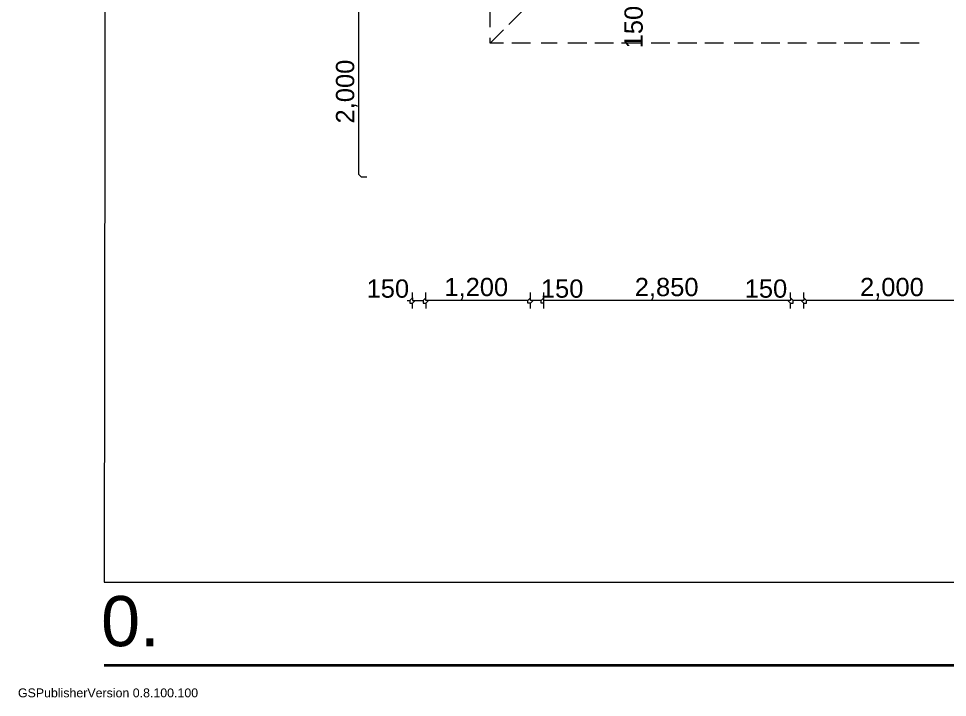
# Model space of a CAD drawing. Header units: millimetres. Extents: x 10281558 to 12820273, y 3651177 to 5996333.
# Drawn here: x 10281558 to 11347611, y 3651177 to 4430323 of the extents above; entities that cross this region are included whole.
import ezdxf

# ---------------------------------------------------------------- set-up
doc = ezdxf.new("R2010")
doc.units = ezdxf.units.MM
doc.layers.add('PDF_Geometry', color=7, linetype='Continuous', true_color=0x029e21)
doc.layers.add('PDF_Text', color=7, linetype='Continuous')
doc.styles.add('PDF ArialMT', font='arial.ttf')

msp = doc.modelspace()

# ---------------------------------------------------------------- linework, layer by layer
at = {"layer": 'PDF_Geometry', "color": 123, "lineweight": 18, "true_color": 0x70cdbd}
msp.add_lwpolyline([(10379685, 3783492), (12801807, 3783492), (12801807, 5980945), (10382763, 5980945)], close=True, dxfattribs=at)
at = {"layer": 'PDF_Geometry', "color": 7, "lineweight": 13}
for points in [[(10681296, 4248220), (10675141, 4248220), (10672063, 4251297), (10672063, 4445190), (10675141, 4445190), (10675141, 4448268)], [(10727461, 4106647), (10730539, 4106647), (10733616, 4109725), (10733616, 4115880)], [(10869034, 4097414), (10869034, 4103569), (10865956, 4103569), (10865956, 4106647), (10752082, 4106647), (10749005, 4106647), (10749005, 4109725), (10749005, 4115880)], [(10884422, 4097414), (10884422, 4103569), (10881344, 4103569), (10881344, 4106647), (10872111, 4106647), (10869034, 4106647), (10869034, 4109725), (10869034, 4115880)], [(11167567, 4097414), (11167567, 4103569), (11164490, 4106647), (10884422, 4106647), (10884422, 4109725), (10884422, 4115880)], [(11182956, 4097414), (11182956, 4103569), (11179878, 4106647), (11170645, 4106647), (11167567, 4109725), (11167567, 4115880)], [(11383004, 4097414), (11383004, 4103569), (11379926, 4106647), (11186033, 4106647), (11182956, 4109725), (11182956, 4115880)], [(10730539, 4106647), (10730539, 4103569), (10733616, 4103569), (10736694, 4106647)], [(10733616, 4109725), (10733616, 4106647), (10736694, 4106647), (10745927, 4106647), (10745927, 4103569), (10749005, 4103569), (10749005, 4097414)], [(10749005, 4109725), (10745927, 4106647)], [(10749005, 4103569), (10752082, 4106647)], [(10869034, 4109725), (10865956, 4106647)], [(10869034, 4103569), (10872111, 4106647)], [(10884422, 4109725), (10881344, 4106647)], [(10884422, 4103569), (10884422, 4106647)], [(11167567, 4109725), (11167567, 4106647), (11164490, 4106647)], [(11167567, 4103569), (11170645, 4103569), (11170645, 4106647)], [(11182956, 4109725), (11182956, 4106647), (11179878, 4106647)], [(11182956, 4103569), (11186033, 4103569), (11186033, 4106647)], [(10733616, 4097414), (10733616, 4103569)]]:
    msp.add_lwpolyline(points, dxfattribs=at)
at = {"layer": 'PDF_Geometry', "color": 23, "lineweight": 13, "true_color": 0xbf8080}
for points in [[(10822869, 4420569), (10822869, 4442113)], [(10859801, 4439035), (10844412, 4423647)], [(10838257, 4417491), (10822869, 4402103)], [(10838257, 4402103), (10822869, 4402103), (10822869, 4408258)], [(10869034, 4402103), (10847490, 4402103)], [(10899810, 4402103), (10881344, 4402103)], [(10933665, 4402103), (10912121, 4402103)], [(10964441, 4402103), (10942898, 4402103)], [(10995218, 4402103), (10973674, 4402103)], [(11029072, 4402103), (11007529, 4402103)], [(11059849, 4402103), (11038305, 4402103)], [(11090626, 4402103), (11069082, 4402103)], [(11124480, 4402103), (11102936, 4402103)], [(11155257, 4402103), (11133713, 4402103)], [(11186033, 4402103), (11164490, 4402103)], [(11219887, 4402103), (11198344, 4402103)], [(11250664, 4402103), (11229120, 4402103)], [(11281441, 4402103), (11259897, 4402103)], [(11315295, 4402103), (11293751, 4402103)]]:
    msp.add_lwpolyline(points, dxfattribs=at)
at = {"layer": 'PDF_Geometry', "color": 14, "lineweight": 35, "true_color": 0xa80e02}
msp.add_lwpolyline([(10379685, 3688085), (12604837, 3688085)], dxfattribs=at)

# ---------------------------------------------------------------- texts
at = {"layer": 'PDF_Text', "char_height": 20952.3, "attachment_point": 4, "rotation": 90, "style": 'PDF ArialMT'}
for s, insert in [('150', (10987566, 4396110)), ('2,000', (10658243, 4309932))]:
    msp.add_mtext(s, dxfattribs=dict(at, insert=insert))
at = {"layer": 'PDF_Text', "char_height": 20952.3, "attachment_point": 4, "style": 'PDF ArialMT'}
for s, insert in [('150', (10680956, 4120278)), ('1,200', (10770213, 4120278)), ('150', (10881013, 4120278)), ('2,850', (10988735, 4120278)), ('150', (11114925, 4120278)), ('2,000', (11247270, 4120278))]:
    msp.add_mtext(s, dxfattribs=dict(at, insert=insert))
at = {"layer": 'PDF_Text', "color": 14, "true_color": 0xa80e02, "insert": (10376255, 3738373), "char_height": 57620.6, "attachment_point": 4, "style": 'PDF ArialMT'}
msp.add_mtext('0.', dxfattribs=at)
at = {"layer": 'PDF_Text', "color": 7, "true_color": 0xffffff, "insert": (10280844, 3656331), "char_height": 10162.68, "attachment_point": 4, "style": 'PDF ArialMT'}
msp.add_mtext('GSPublisherVersion 0.8.100.100', dxfattribs=at)

doc.saveas('drawing.dxf')
